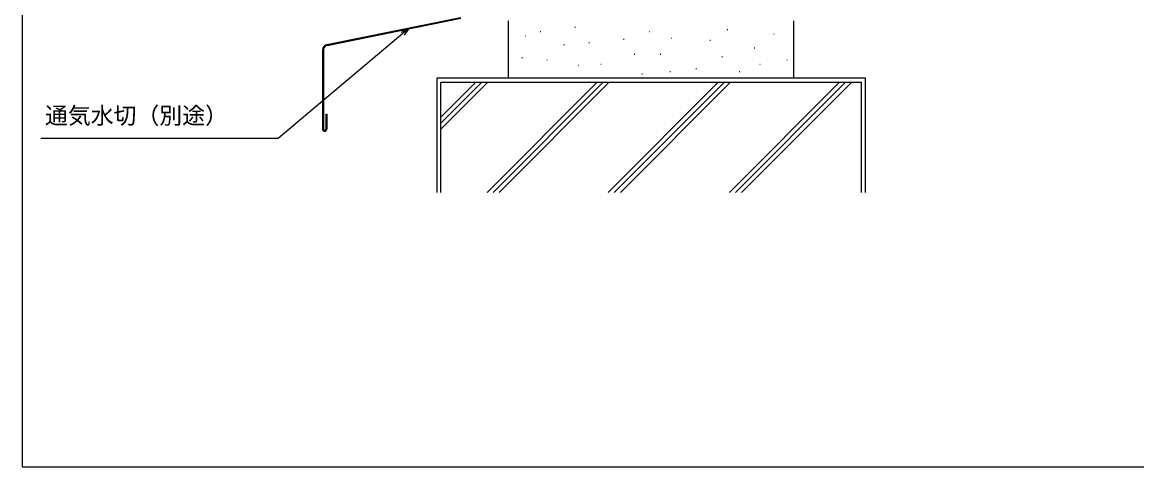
# Model space of a CAD drawing. Units: millimetres, scale not verified. Extents: x -525 to 525, y -785 to 781.
# Drawn here: x -525 to -135.1, y -784.8 to -629.3 of the extents above; entities that cross this region are included whole.
import ezdxf
from ezdxf.enums import TextEntityAlignment as Align

# ---------------------------------------------------------------- set-up
doc = ezdxf.new("R2010")
doc.units = ezdxf.units.MM
doc.header["$LTSCALE"] = 4
for name, color, linetype in [('0-6_YKK_D', 6, 'Continuous'), ('0-7_YKK_ZWAK', 7, 'Continuous'), ('0-8_YSS_K', 3, 'Continuous'), ('0-9_YSS_KE', 3, 'Continuous')]:
    doc.layers.add(name, color=color, linetype=linetype)
doc.styles.add('ＭＳ ゴシック', font='')
doc.styles.get('ＭＳ ゴシック').set_extended_font_data('MS Gothic')

msp = doc.modelspace()

# ---------------------------------------------------------------- linework, layer by layer
at = {"layer": '0-6_YKK_D'}
for points in [[(-389.887, -631.635), (-391.84, -633.274), (-435.506, -669.914), (-518.551, -669.914)], [(-392.279, -632.751), (-389.887, -631.635), (-391.401, -633.797)]]:
    msp.add_lwpolyline(points, dxfattribs=at)
at = {"layer": '0-7_YKK_ZWAK'}
msp.add_line((-525, 745.2), (-525, -784.8), dxfattribs=at)
msp.add_lwpolyline([(-525, -784.8), (525, -784.8), (525, 745.2)], dxfattribs=at)
at = {"layer": '0-8_YSS_K'}
for p, q in [((-331.683, -631.04), (-331.483, -631.04)), ((-349.084, -634.067), (-348.884, -634.067)), ((-343.788, -632.554), (-343.588, -632.554)), ((-314.659, -635.202), (-314.459, -635.202)), ((-305.58, -632.554), (-305.38, -632.554)), ((-298.015, -634.823), (-297.815, -634.823)), ((-284.396, -635.58), (-284.196, -635.58)), ((-278.343, -631.797), (-278.143, -631.797)), ((-262.077, -633.31), (-261.877, -633.31)), ((-335.465, -637.093), (-335.265, -637.093)), ((-326.765, -636.337), (-326.565, -636.337)), ((-268.886, -638.228), (-268.686, -638.228)), ((-350.219, -641.633), (-350.019, -641.633)), ((-341.518, -642.389), (-341.318, -642.389)), ((-310.876, -640.498), (-310.676, -640.498)), ((-301.797, -640.498), (-301.597, -640.498)), ((-280.235, -641.254), (-280.035, -641.254)), ((-257.537, -642.389), (-257.337, -642.389)), ((-330.548, -644.281), (-330.348, -644.281)), ((-322.604, -643.902), (-322.404, -643.902)), ((-298.393, -646.55), (-298.193, -646.55)), ((-289.314, -645.416), (-289.114, -645.416)), ((-274.182, -646.55), (-273.982, -646.55)), ((-266.995, -643.902), (-266.795, -643.902)), ((-378.498, -688.8), (-378.498, -650.3)), ((-378.498, -650.3), (-231.498, -650.3)), ((-378.498, -666.716), (-362.083, -650.3)), ((-378.498, -664.594), (-364.204, -650.3)), ((-378.498, -662.473), (-366.325, -650.3)), ((-362.399, -688.8), (-323.899, -650.3)), ((-360.278, -688.8), (-321.778, -650.3)), ((-358.156, -688.8), (-319.656, -650.3)), ((-281.473, -650.3), (-319.973, -688.8)), ((-317.851, -688.8), (-279.351, -650.3)), ((-277.23, -650.3), (-315.73, -688.8)), ((-308.228, -647.307), (-308.028, -647.307)), ((-277.546, -688.8), (-239.046, -650.3)), ((-275.425, -688.8), (-236.925, -650.3)), ((-273.304, -688.8), (-234.804, -650.3)), ((-231.498, -650.3), (-231.498, -688.8))]:
    msp.add_line(p, q, dxfattribs=at)
at = {"layer": '0-9_YSS_KE'}
for p, q in [((-418.399, -637.075), (-371.671, -627.568)), ((-418.329, -637.418), (-371.601, -627.911)), ((-355, -628.8), (-355, -648.8)), ((-255, -648.8), (-255, -628.8)), ((-420, -639.035), (-420, -666.651)), ((-419.65, -639.035), (-419.65, -666.651)), ((-379.998, -648.8), (-379.998, -688.8)), ((-255, -648.8), (-355, -648.8)), ((-418.85, -661.401), (-418.85, -666.651)), ((-418.85, -661.401), (-418.5, -661.401)), ((-418.5, -661.401), (-418.5, -666.651))]:
    msp.add_line(p, q, dxfattribs=at)
msp.add_lwpolyline([(-229.998, -688.8), (-229.998, -648.8), (-379.998, -648.8)], dxfattribs=at)
for centre, radius, start, end in [((-418, -639.035), 2, 101.5, 180), ((-418, -639.035), 1.65, 101.5, 180), ((-419.25, -666.651), 0.75, 180, 0), ((-419.25, -666.651), 0.4, 180, 0)]:
    msp.add_arc(centre, radius, start, end, dxfattribs=at)

# ---------------------------------------------------------------- texts
at = {"layer": '0-6_YKK_D', "style": 'ＭＳ ゴシック'}
msp.add_text('通気水切（別途）', height=5.865, dxfattribs=at).set_placement((-517.051, -666.631), align=Align.BOTTOM_LEFT)

doc.saveas('drawing.dxf')
